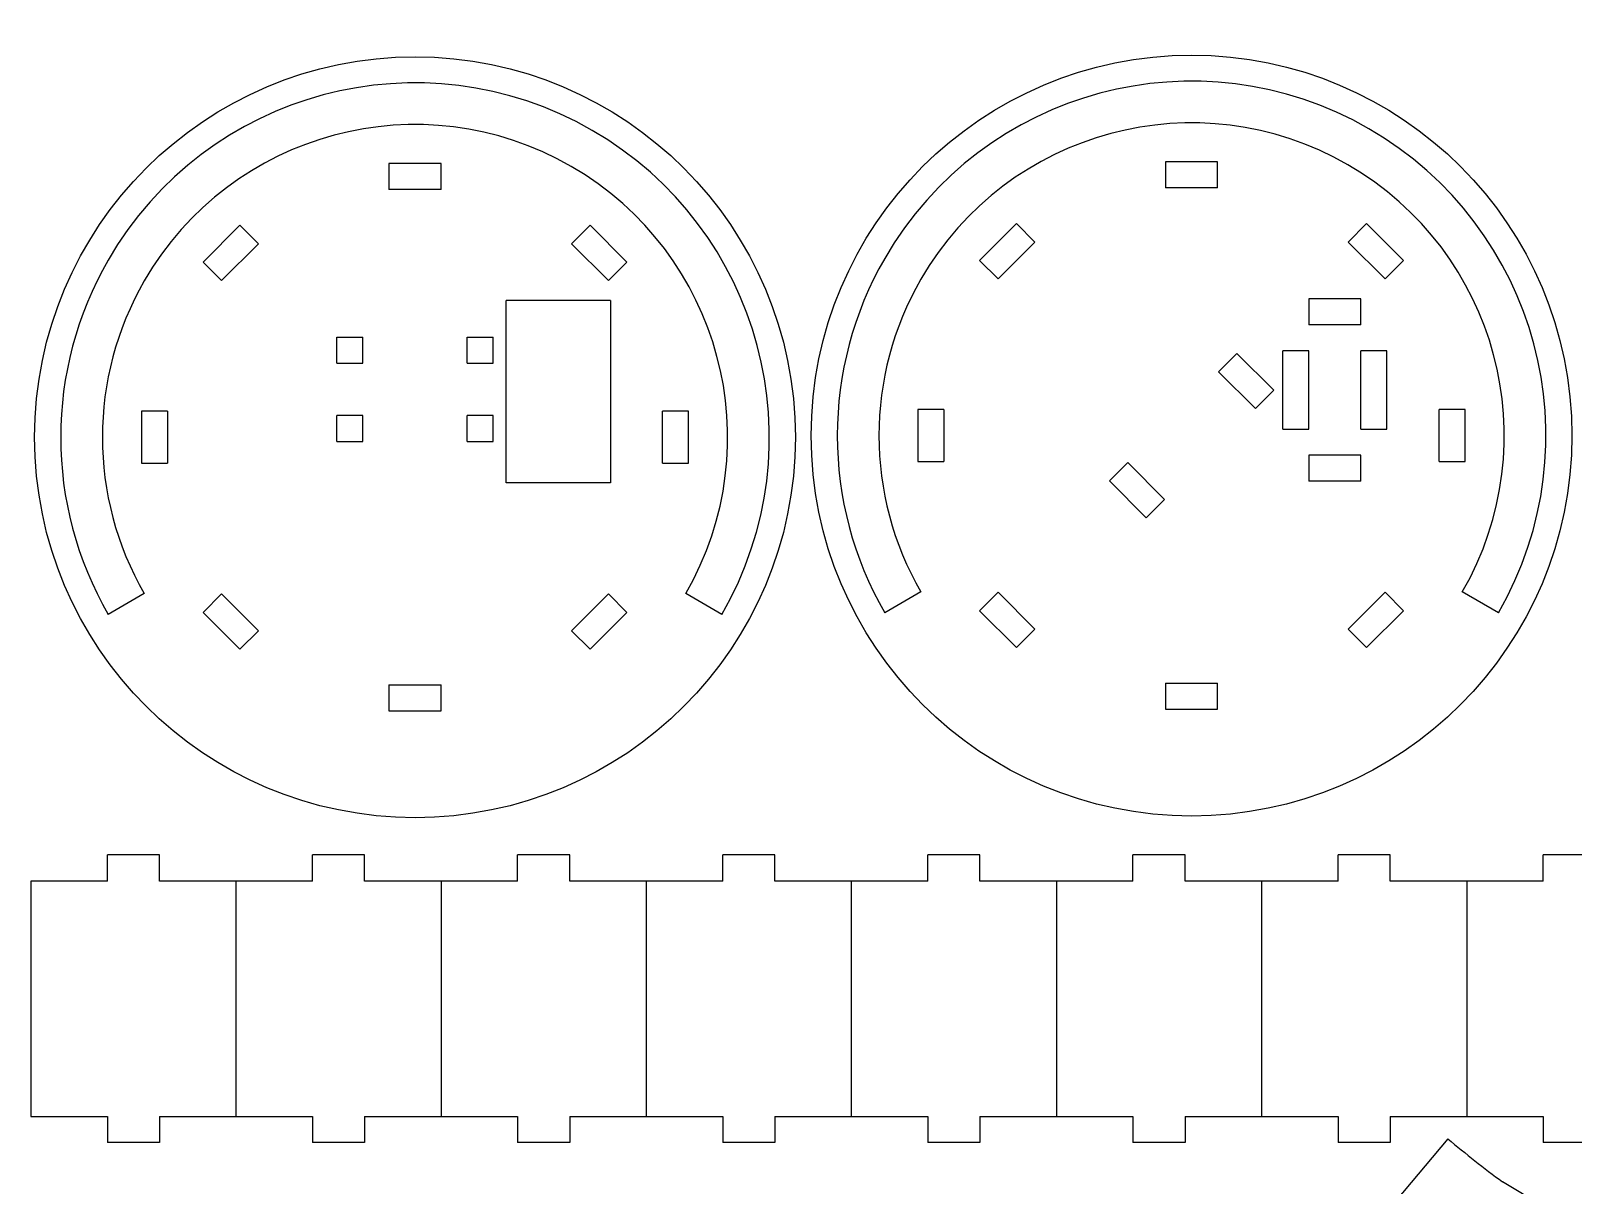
# Model space of a CAD drawing. Header units: inches. Extents: x -2.8 to 8.9, y -1.6 to 9.8.
# Drawn here: x -2.79 to 3.87, y 4.74 to 9.72 of the extents above; entities that cross this region are included whole.
import ezdxf

# ---------------------------------------------------------------- set-up
doc = ezdxf.new("R2010")
doc.units = ezdxf.units.IN
doc.header["$MEASUREMENT"] = 0
doc.layers.add('Capa 1', color=7, linetype='Continuous')

# ---------------------------------------------------------------- blocks, each defined once
blk = doc.blocks.new('block 4')
at = {"layer": 'Capa 1', "color": 7, "lineweight": 25, "true_color": 0xffffff}
blk.add_lwpolyline([(-279.46, 605.39), (-279.46, 503.69)], dxfattribs=at)
blk = doc.blocks.new('block 9')
at = {"layer": 'Capa 1', "color": 7, "lineweight": 25, "true_color": 0xffffff}
blk.add_lwpolyline([(-190.88, 605.39), (-190.88, 503.69)], dxfattribs=at)
blk = doc.blocks.new('block 15')
at = {"layer": 'Capa 1', "color": 7, "lineweight": 25, "true_color": 0xffffff}
blk.add_lwpolyline([(-102.31, 605.39), (-102.31, 503.69)], dxfattribs=at)
blk = doc.blocks.new('block 18')
at = {"layer": 'Capa 1', "color": 7, "lineweight": 25, "true_color": 0xffffff}
blk.add_lwpolyline([(-74.2, 777.28), (-74.2, 856.03)], dxfattribs=at)
blk = doc.blocks.new('block 21')
at = {"layer": 'Capa 1', "color": 7, "lineweight": 25, "true_color": 0xffffff}
blk.add_lwpolyline([(-29.2, 856.03), (-29.2, 777.28)], dxfattribs=at)
blk = doc.blocks.new('block 23')
at = {"layer": 'Capa 1', "color": 7, "lineweight": 25, "true_color": 0xffffff}
blk.add_lwpolyline([(-13.73, 605.39), (-13.73, 503.69)], dxfattribs=at)
blk = doc.blocks.new('block 25')
at = {"layer": 'Capa 1', "color": 7, "lineweight": 25, "true_color": 0xffffff}
blk.add_lwpolyline([(-230.49, 729.49), (-246.08, 720.49)], dxfattribs=at)
blk = doc.blocks.new('block 29')
at = {"layer": 'Capa 1', "color": 7, "lineweight": 25, "true_color": 0xffffff}
blk.add_lwpolyline([(74.84, 605.39), (74.84, 503.69)], dxfattribs=at)
blk = doc.blocks.new('block 35')
at = {"layer": 'Capa 1', "color": 7, "lineweight": 25, "true_color": 0xffffff}
blk.add_lwpolyline([(163.42, 605.39), (163.42, 503.69)], dxfattribs=at)
blk = doc.blocks.new('block 36')
at = {"layer": 'Capa 1', "color": 7, "lineweight": 25, "true_color": 0xffffff}
blk.add_lwpolyline([(104.86, 730.21), (89.28, 721.21)], dxfattribs=at)
blk = doc.blocks.new('block 43')
at = {"layer": 'Capa 1', "color": 7, "lineweight": 25, "true_color": 0xffffff}
blk.add_lwpolyline([(18.93, 720.49), (3.34, 729.49)], dxfattribs=at)
blk = doc.blocks.new('block 44')
at = {"layer": 'Capa 1', "color": 7, "lineweight": 25, "true_color": 0xffffff}
blk.add_lwpolyline([(251.99, 605.39), (251.99, 503.69)], dxfattribs=at)
blk = doc.blocks.new('block 51')
at = {"layer": 'Capa 1', "color": 7, "lineweight": 25, "true_color": 0xffffff}
blk.add_lwpolyline([(261.15, 800.5), (261.15, 834.25)], dxfattribs=at)
blk = doc.blocks.new('block 52')
at = {"layer": 'Capa 1', "color": 7, "lineweight": 25, "true_color": 0xffffff}
blk.add_lwpolyline([(272.4, 789.25), (272.4, 778)], dxfattribs=at)
blk = doc.blocks.new('block 53')
at = {"layer": 'Capa 1', "color": 7, "lineweight": 25, "true_color": 0xffffff}
blk.add_lwpolyline([(272.4, 800.5), (272.4, 834.25)], dxfattribs=at)
blk = doc.blocks.new('block 54')
at = {"layer": 'Capa 1', "color": 7, "lineweight": 25, "true_color": 0xffffff}
blk.add_lwpolyline([(294.9, 778), (294.9, 789.25)], dxfattribs=at)
blk = doc.blocks.new('block 55')
at = {"layer": 'Capa 1', "color": 7, "lineweight": 25, "true_color": 0xffffff}
blk.add_lwpolyline([(340.57, 605.39), (340.57, 503.69)], dxfattribs=at)
blk = doc.blocks.new('block 59')
at = {"layer": 'Capa 1', "color": 7, "lineweight": 25, "true_color": 0xffffff}
blk.add_lwpolyline([(354.28, 721.21), (338.69, 730.21)], dxfattribs=at)
blk = doc.blocks.new('block 66')
at = {"layer": 'Capa 1', "color": 7, "lineweight": 25, "true_color": 0xffffff}
blk.add_lwpolyline([(-29.2, 777.28), (-74.2, 777.28)], dxfattribs=at)
blk = doc.blocks.new('block 67')
at = {"layer": 'Capa 1', "color": 7, "lineweight": 25, "true_color": 0xffffff}
blk.add_lwpolyline([(294.9, 778), (272.4, 778)], dxfattribs=at)
blk = doc.blocks.new('block 68')
at = {"layer": 'Capa 1', "color": 7, "lineweight": 25, "true_color": 0xffffff}
blk.add_lwpolyline([(294.9, 789.25), (272.4, 789.25)], dxfattribs=at)
blk = doc.blocks.new('block 69')
at = {"layer": 'Capa 1', "color": 7, "lineweight": 25, "true_color": 0xffffff}
blk.add_lwpolyline([(261.15, 800.5), (272.4, 800.5)], dxfattribs=at)
blk = doc.blocks.new('block 83')
at = {"layer": 'Capa 1', "color": 7, "lineweight": 25, "true_color": 0xffffff}
blk.add_lwpolyline([(272.4, 834.25), (261.15, 834.25)], dxfattribs=at)
blk = doc.blocks.new('block 199')
at = {"layer": 'Capa 1', "color": 7, "lineweight": 25, "true_color": 0xffffff}
blk.add_lwpolyline([(332.47, 494.09), (309.9, 467.2)], dxfattribs=at)
blk = doc.blocks.new('block 502')
at = {"layer": 'Capa 1', "color": 7, "lineweight": 25, "true_color": 0xffffff}
blk.add_open_spline([(386.03, 797.71), (386.03, 888.42), (312.49, 961.96), (221.78, 961.96), (131.06, 961.96), (57.53, 888.42), (57.53, 797.71), (57.53, 707), (131.06, 633.46), (221.78, 633.46), (312.49, 633.46), (386.03, 707), (386.03, 797.71), (386.03, 797.71), (386.03, 797.71), (386.03, 797.71)], degree=3, knots=[0, 0, 0, 0, 1, 1, 1, 2, 2, 2, 3, 3, 3, 4, 4, 4, 5, 5, 5, 5], dxfattribs=at)
blk = doc.blocks.new('block 503')
at = {"layer": 'Capa 1', "color": 7, "lineweight": 25, "true_color": 0xffffff}
blk.add_open_spline([(50.68, 796.99), (50.68, 887.7), (-22.86, 961.24), (-113.57, 961.24), (-204.29, 961.24), (-277.82, 887.7), (-277.82, 796.99), (-277.82, 706.28), (-204.29, 632.74), (-113.57, 632.74), (-22.86, 632.74), (50.68, 706.28), (50.68, 796.99), (50.68, 796.99), (50.68, 796.99), (50.68, 796.99)], degree=3, knots=[0, 0, 0, 0, 1, 1, 1, 2, 2, 2, 3, 3, 3, 4, 4, 4, 5, 5, 5, 5], dxfattribs=at)
blk = doc.blocks.new('block 504')
at = {"layer": 'Capa 1', "color": 7, "lineweight": 25, "true_color": 0xffffff}
blk.add_open_spline([(354.28, 721.21), (396.53, 794.39), (371.46, 887.96), (298.28, 930.21), (225.1, 972.46), (131.52, 947.39), (89.27, 874.21), (61.94, 826.87), (61.94, 768.54), (89.28, 721.21)], degree=3, knots=[0, 0, 0, 0, 1, 1, 1, 2, 2, 2, 3, 3, 3, 3], dxfattribs=at)
blk = doc.blocks.new('block 505')
at = {"layer": 'Capa 1', "color": 7, "lineweight": 25, "true_color": 0xffffff}
blk.add_open_spline([(18.93, 720.49), (61.18, 793.67), (36.1, 887.24), (-37.07, 929.49), (-110.25, 971.74), (-203.83, 946.67), (-246.08, 873.49), (-273.41, 826.15), (-273.41, 767.83), (-246.08, 720.49)], degree=3, knots=[0, 0, 0, 0, 1, 1, 1, 2, 2, 2, 3, 3, 3, 3], dxfattribs=at)
blk = doc.blocks.new('block 506')
at = {"layer": 'Capa 1', "color": 7, "lineweight": 25, "true_color": 0xffffff}
blk.add_open_spline([(338.69, 730.21), (375.97, 794.78), (353.85, 877.34), (289.28, 914.62), (224.71, 951.9), (142.14, 929.78), (104.86, 865.21), (80.75, 823.44), (80.75, 771.98), (104.86, 730.21)], degree=3, knots=[0, 0, 0, 0, 1, 1, 1, 2, 2, 2, 3, 3, 3, 3], dxfattribs=at)
blk = doc.blocks.new('block 507')
at = {"layer": 'Capa 1', "color": 7, "lineweight": 25, "true_color": 0xffffff}
blk.add_open_spline([(3.34, 729.49), (40.62, 794.06), (18.5, 876.62), (-46.07, 913.9), (-110.64, 951.18), (-193.21, 929.06), (-230.49, 864.49), (-254.6, 822.72), (-254.6, 771.26), (-230.49, 729.49)], degree=3, knots=[0, 0, 0, 0, 1, 1, 1, 2, 2, 2, 3, 3, 3, 3], dxfattribs=at)
blk = doc.blocks.new('block 542')
at = {"layer": 'Capa 1', "color": 7, "lineweight": 25, "true_color": 0xffffff}
blk.add_open_spline([(332.47, 494.09), (340.14, 487.65), (348, 481.45), (356.04, 475.48)], degree=3, dxfattribs=at)
blk = doc.blocks.new('block 2')
at = {"layer": 'Capa 1'}
for name in ['block 504', 'block 505', 'block 503', 'block 502', 'block 507', 'block 506', 'block 18', 'block 21', 'block 51', 'block 83', 'block 53', 'block 69', 'block 52', 'block 68', 'block 54', 'block 66', 'block 67', 'block 25', 'block 43', 'block 36', 'block 59', 'block 4', 'block 9', 'block 15', 'block 23', 'block 29', 'block 35', 'block 44', 'block 55', 'block 199', 'block 542']:
    blk.add_blockref(name, (0, 0), dxfattribs=at)
blk = doc.blocks.new('block 580')
at = {"layer": 'Capa 1', "color": 7, "lineweight": 25, "true_color": 0xffffff}
blk.add_lwpolyline([(-246.42, 503.69), (-246.42, 492.44)], dxfattribs=at)
blk = doc.blocks.new('block 581')
at = {"layer": 'Capa 1', "color": 7, "lineweight": 25, "true_color": 0xffffff}
blk.add_lwpolyline([(-246.42, 605.39), (-246.42, 616.64)], dxfattribs=at)
blk = doc.blocks.new('block 584')
at = {"layer": 'Capa 1', "color": 7, "lineweight": 25, "true_color": 0xffffff}
blk.add_lwpolyline([(-231.74, 808.24), (-231.74, 785.74)], dxfattribs=at)
blk = doc.blocks.new('block 585')
at = {"layer": 'Capa 1', "color": 7, "lineweight": 25, "true_color": 0xffffff}
blk.add_lwpolyline([(-223.92, 503.69), (-223.92, 492.44)], dxfattribs=at)
blk = doc.blocks.new('block 586')
at = {"layer": 'Capa 1', "color": 7, "lineweight": 25, "true_color": 0xffffff}
blk.add_lwpolyline([(-223.92, 605.39), (-223.92, 616.64)], dxfattribs=at)
blk = doc.blocks.new('block 587')
at = {"layer": 'Capa 1', "color": 7, "lineweight": 25, "true_color": 0xffffff}
blk.add_lwpolyline([(-220.49, 808.24), (-220.49, 785.74)], dxfattribs=at)
blk = doc.blocks.new('block 592')
at = {"layer": 'Capa 1', "color": 7, "lineweight": 25, "true_color": 0xffffff}
blk.add_lwpolyline([(-189.18, 888.5), (-205.09, 872.59)], dxfattribs=at)
blk = doc.blocks.new('block 593')
at = {"layer": 'Capa 1', "color": 7, "lineweight": 25, "true_color": 0xffffff}
blk.add_lwpolyline([(-181.22, 880.55), (-197.13, 864.64)], dxfattribs=at)
blk = doc.blocks.new('block 594')
at = {"layer": 'Capa 1', "color": 7, "lineweight": 25, "true_color": 0xffffff}
blk.add_lwpolyline([(-157.85, 503.69), (-157.85, 492.44)], dxfattribs=at)
blk = doc.blocks.new('block 595')
at = {"layer": 'Capa 1', "color": 7, "lineweight": 25, "true_color": 0xffffff}
blk.add_lwpolyline([(-157.85, 605.39), (-157.85, 616.64)], dxfattribs=at)
blk = doc.blocks.new('block 598')
at = {"layer": 'Capa 1', "color": 7, "lineweight": 25, "true_color": 0xffffff}
blk.add_lwpolyline([(-147.32, 795.19), (-147.32, 806.44)], dxfattribs=at)
blk = doc.blocks.new('block 599')
at = {"layer": 'Capa 1', "color": 7, "lineweight": 25, "true_color": 0xffffff}
blk.add_lwpolyline([(-147.32, 828.94), (-147.32, 840.19)], dxfattribs=at)
blk = doc.blocks.new('block 600')
at = {"layer": 'Capa 1', "color": 7, "lineweight": 25, "true_color": 0xffffff}
blk.add_lwpolyline([(-136.07, 795.19), (-136.07, 806.44)], dxfattribs=at)
blk = doc.blocks.new('block 601')
at = {"layer": 'Capa 1', "color": 7, "lineweight": 25, "true_color": 0xffffff}
blk.add_lwpolyline([(-136.07, 828.94), (-136.07, 840.19)], dxfattribs=at)
blk = doc.blocks.new('block 602')
at = {"layer": 'Capa 1', "color": 7, "lineweight": 25, "true_color": 0xffffff}
blk.add_lwpolyline([(-135.35, 503.69), (-135.35, 492.44)], dxfattribs=at)
blk = doc.blocks.new('block 603')
at = {"layer": 'Capa 1', "color": 7, "lineweight": 25, "true_color": 0xffffff}
blk.add_lwpolyline([(-135.35, 605.39), (-135.35, 616.64)], dxfattribs=at)
blk = doc.blocks.new('block 606')
at = {"layer": 'Capa 1', "color": 7, "lineweight": 25, "true_color": 0xffffff}
blk.add_lwpolyline([(-124.82, 915.16), (-124.82, 903.91)], dxfattribs=at)
blk = doc.blocks.new('block 607')
at = {"layer": 'Capa 1', "color": 7, "lineweight": 25, "true_color": 0xffffff}
blk.add_lwpolyline([(-124.82, 690.07), (-124.82, 678.82)], dxfattribs=at)
blk = doc.blocks.new('block 608')
at = {"layer": 'Capa 1', "color": 7, "lineweight": 25, "true_color": 0xffffff}
blk.add_lwpolyline([(-102.32, 678.82), (-102.32, 690.07)], dxfattribs=at)
blk = doc.blocks.new('block 609')
at = {"layer": 'Capa 1', "color": 7, "lineweight": 25, "true_color": 0xffffff}
blk.add_lwpolyline([(-102.32, 903.91), (-102.32, 915.16)], dxfattribs=at)
blk = doc.blocks.new('block 612')
at = {"layer": 'Capa 1', "color": 7, "lineweight": 25, "true_color": 0xffffff}
blk.add_lwpolyline([(-91.07, 795.19), (-91.07, 806.44)], dxfattribs=at)
blk = doc.blocks.new('block 613')
at = {"layer": 'Capa 1', "color": 7, "lineweight": 25, "true_color": 0xffffff}
blk.add_lwpolyline([(-91.07, 828.94), (-91.07, 840.19)], dxfattribs=at)
blk = doc.blocks.new('block 614')
at = {"layer": 'Capa 1', "color": 7, "lineweight": 25, "true_color": 0xffffff}
blk.add_lwpolyline([(-37.97, 888.5), (-45.93, 880.55)], dxfattribs=at)
blk = doc.blocks.new('block 615')
at = {"layer": 'Capa 1', "color": 7, "lineweight": 25, "true_color": 0xffffff}
blk.add_lwpolyline([(-197.13, 729.34), (-205.09, 721.39)], dxfattribs=at)
blk = doc.blocks.new('block 616')
at = {"layer": 'Capa 1', "color": 7, "lineweight": 25, "true_color": 0xffffff}
blk.add_lwpolyline([(-79.82, 795.19), (-79.82, 806.44)], dxfattribs=at)
blk = doc.blocks.new('block 617')
at = {"layer": 'Capa 1', "color": 7, "lineweight": 25, "true_color": 0xffffff}
blk.add_lwpolyline([(-79.82, 828.94), (-79.82, 840.19)], dxfattribs=at)
blk = doc.blocks.new('block 620')
at = {"layer": 'Capa 1', "color": 7, "lineweight": 25, "true_color": 0xffffff}
blk.add_lwpolyline([(-69.27, 503.69), (-69.27, 492.44)], dxfattribs=at)
blk = doc.blocks.new('block 621')
at = {"layer": 'Capa 1', "color": 7, "lineweight": 25, "true_color": 0xffffff}
blk.add_lwpolyline([(-69.27, 605.39), (-69.27, 616.64)], dxfattribs=at)
blk = doc.blocks.new('block 622')
at = {"layer": 'Capa 1', "color": 7, "lineweight": 25, "true_color": 0xffffff}
blk.add_lwpolyline([(-46.77, 503.69), (-46.77, 492.44)], dxfattribs=at)
blk = doc.blocks.new('block 623')
at = {"layer": 'Capa 1', "color": 7, "lineweight": 25, "true_color": 0xffffff}
blk.add_lwpolyline([(-46.77, 605.39), (-46.77, 616.64)], dxfattribs=at)
blk = doc.blocks.new('block 624')
at = {"layer": 'Capa 1', "color": 7, "lineweight": 25, "true_color": 0xffffff}
blk.add_lwpolyline([(-189.18, 705.48), (-181.22, 713.43)], dxfattribs=at)
blk = doc.blocks.new('block 625')
at = {"layer": 'Capa 1', "color": 7, "lineweight": 25, "true_color": 0xffffff}
blk.add_lwpolyline([(-30.02, 864.64), (-22.06, 872.59)], dxfattribs=at)
blk = doc.blocks.new('block 630')
at = {"layer": 'Capa 1', "color": 7, "lineweight": 25, "true_color": 0xffffff}
blk.add_lwpolyline([(-6.65, 785.74), (-6.65, 808.24)], dxfattribs=at)
blk = doc.blocks.new('block 631')
at = {"layer": 'Capa 1', "color": 7, "lineweight": 25, "true_color": 0xffffff}
blk.add_lwpolyline([(-205.09, 721.39), (-189.18, 705.48)], dxfattribs=at)
blk = doc.blocks.new('block 632')
at = {"layer": 'Capa 1', "color": 7, "lineweight": 25, "true_color": 0xffffff}
blk.add_lwpolyline([(-197.13, 729.34), (-181.22, 713.43)], dxfattribs=at)
blk = doc.blocks.new('block 633')
at = {"layer": 'Capa 1', "color": 7, "lineweight": 25, "true_color": 0xffffff}
blk.add_lwpolyline([(4.6, 785.74), (4.6, 808.24)], dxfattribs=at)
blk = doc.blocks.new('block 636')
at = {"layer": 'Capa 1', "color": 7, "lineweight": 25, "true_color": 0xffffff}
blk.add_lwpolyline([(19.3, 503.69), (19.3, 492.44)], dxfattribs=at)
blk = doc.blocks.new('block 637')
at = {"layer": 'Capa 1', "color": 7, "lineweight": 25, "true_color": 0xffffff}
blk.add_lwpolyline([(19.3, 605.39), (19.3, 616.64)], dxfattribs=at)
blk = doc.blocks.new('block 640')
at = {"layer": 'Capa 1', "color": 7, "lineweight": 25, "true_color": 0xffffff}
blk.add_lwpolyline([(41.8, 503.69), (41.8, 492.44)], dxfattribs=at)
blk = doc.blocks.new('block 641')
at = {"layer": 'Capa 1', "color": 7, "lineweight": 25, "true_color": 0xffffff}
blk.add_lwpolyline([(41.8, 605.39), (41.8, 616.64)], dxfattribs=at)
blk = doc.blocks.new('block 642')
at = {"layer": 'Capa 1', "color": 7, "lineweight": 25, "true_color": 0xffffff}
blk.add_lwpolyline([(-45.93, 713.43), (-30.02, 729.34)], dxfattribs=at)
blk = doc.blocks.new('block 643')
at = {"layer": 'Capa 1', "color": 7, "lineweight": 25, "true_color": 0xffffff}
blk.add_lwpolyline([(-37.97, 705.48), (-22.06, 721.39)], dxfattribs=at)
blk = doc.blocks.new('block 644')
at = {"layer": 'Capa 1', "color": 7, "lineweight": 25, "true_color": 0xffffff}
blk.add_lwpolyline([(146.17, 889.22), (130.26, 873.31)], dxfattribs=at)
blk = doc.blocks.new('block 662')
at = {"layer": 'Capa 1', "color": 7, "lineweight": 25, "true_color": 0xffffff}
blk.add_lwpolyline([(154.13, 881.27), (138.22, 865.36)], dxfattribs=at)
blk = doc.blocks.new('block 663')
at = {"layer": 'Capa 1', "color": 7, "lineweight": 25, "true_color": 0xffffff}
blk.add_lwpolyline([(-205.09, 872.59), (-197.13, 864.64)], dxfattribs=at)
blk = doc.blocks.new('block 664')
at = {"layer": 'Capa 1', "color": 7, "lineweight": 25, "true_color": 0xffffff}
blk.add_lwpolyline([(-45.93, 713.43), (-37.97, 705.48)], dxfattribs=at)
blk = doc.blocks.new('block 667')
at = {"layer": 'Capa 1', "color": 7, "lineweight": 25, "true_color": 0xffffff}
blk.add_lwpolyline([(103.61, 808.96), (103.61, 786.46)], dxfattribs=at)
blk = doc.blocks.new('block 668')
at = {"layer": 'Capa 1', "color": 7, "lineweight": 25, "true_color": 0xffffff}
blk.add_lwpolyline([(107.88, 503.69), (107.88, 492.44)], dxfattribs=at)
blk = doc.blocks.new('block 669')
at = {"layer": 'Capa 1', "color": 7, "lineweight": 25, "true_color": 0xffffff}
blk.add_lwpolyline([(107.88, 605.39), (107.88, 616.64)], dxfattribs=at)
blk = doc.blocks.new('block 670')
at = {"layer": 'Capa 1', "color": 7, "lineweight": 25, "true_color": 0xffffff}
blk.add_lwpolyline([(114.86, 808.96), (114.86, 786.46)], dxfattribs=at)
blk = doc.blocks.new('block 671')
at = {"layer": 'Capa 1', "color": 7, "lineweight": 25, "true_color": 0xffffff}
blk.add_lwpolyline([(130.38, 503.69), (130.38, 492.44)], dxfattribs=at)
blk = doc.blocks.new('block 672')
at = {"layer": 'Capa 1', "color": 7, "lineweight": 25, "true_color": 0xffffff}
blk.add_lwpolyline([(130.38, 605.39), (130.38, 616.64)], dxfattribs=at)
blk = doc.blocks.new('block 688')
at = {"layer": 'Capa 1', "color": 7, "lineweight": 25, "true_color": 0xffffff}
blk.add_lwpolyline([(396.11, 492.44), (373.61, 492.44)], dxfattribs=at)
blk = doc.blocks.new('block 689')
at = {"layer": 'Capa 1', "color": 7, "lineweight": 25, "true_color": 0xffffff}
blk.add_lwpolyline([(307.53, 492.44), (285.03, 492.44)], dxfattribs=at)
blk = doc.blocks.new('block 690')
at = {"layer": 'Capa 1', "color": 7, "lineweight": 25, "true_color": 0xffffff}
blk.add_lwpolyline([(218.96, 492.44), (196.46, 492.44)], dxfattribs=at)
blk = doc.blocks.new('block 691')
at = {"layer": 'Capa 1', "color": 7, "lineweight": 25, "true_color": 0xffffff}
blk.add_lwpolyline([(130.38, 492.44), (107.88, 492.44)], dxfattribs=at)
blk = doc.blocks.new('block 692')
at = {"layer": 'Capa 1', "color": 7, "lineweight": 25, "true_color": 0xffffff}
blk.add_lwpolyline([(41.8, 492.44), (19.3, 492.44)], dxfattribs=at)
blk = doc.blocks.new('block 693')
at = {"layer": 'Capa 1', "color": 7, "lineweight": 25, "true_color": 0xffffff}
blk.add_lwpolyline([(-46.77, 492.44), (-69.27, 492.44)], dxfattribs=at)
blk = doc.blocks.new('block 694')
at = {"layer": 'Capa 1', "color": 7, "lineweight": 25, "true_color": 0xffffff}
blk.add_lwpolyline([(-135.35, 492.44), (-157.85, 492.44)], dxfattribs=at)
blk = doc.blocks.new('block 695')
at = {"layer": 'Capa 1', "color": 7, "lineweight": 25, "true_color": 0xffffff}
blk.add_lwpolyline([(-223.92, 492.44), (-246.42, 492.44)], dxfattribs=at)
blk = doc.blocks.new('block 696')
at = {"layer": 'Capa 1', "color": 7, "lineweight": 25, "true_color": 0xffffff}
blk.add_lwpolyline([(-22.06, 721.39), (-30.02, 729.34)], dxfattribs=at)
blk = doc.blocks.new('block 697')
at = {"layer": 'Capa 1', "color": 7, "lineweight": 25, "true_color": 0xffffff}
blk.add_lwpolyline([(-181.22, 880.55), (-189.18, 888.5)], dxfattribs=at)
blk = doc.blocks.new('block 698')
at = {"layer": 'Capa 1', "color": 7, "lineweight": 25, "true_color": 0xffffff}
blk.add_lwpolyline([(297.38, 889.22), (289.43, 881.27)], dxfattribs=at)
blk = doc.blocks.new('block 699')
at = {"layer": 'Capa 1', "color": 7, "lineweight": 25, "true_color": 0xffffff}
blk.add_lwpolyline([(138.22, 730.06), (130.26, 722.1)], dxfattribs=at)
blk = doc.blocks.new('block 700')
at = {"layer": 'Capa 1', "color": 7, "lineweight": 25, "true_color": 0xffffff}
blk.add_lwpolyline([(186.27, 778.11), (194.22, 786.06)], dxfattribs=at)
blk = doc.blocks.new('block 701')
at = {"layer": 'Capa 1', "color": 7, "lineweight": 25, "true_color": 0xffffff}
blk.add_lwpolyline([(233.42, 825.27), (241.38, 833.22)], dxfattribs=at)
blk = doc.blocks.new('block 702')
at = {"layer": 'Capa 1', "color": 7, "lineweight": 25, "true_color": 0xffffff}
blk.add_lwpolyline([(257.29, 817.31), (249.33, 809.35)], dxfattribs=at)
blk = doc.blocks.new('block 703')
at = {"layer": 'Capa 1', "color": 7, "lineweight": 25, "true_color": 0xffffff}
blk.add_lwpolyline([(210.13, 770.15), (202.18, 762.2)], dxfattribs=at)
blk = doc.blocks.new('block 704')
at = {"layer": 'Capa 1', "color": 7, "lineweight": 25, "true_color": 0xffffff}
blk.add_lwpolyline([(146.17, 706.19), (154.13, 714.15)], dxfattribs=at)
blk = doc.blocks.new('block 705')
at = {"layer": 'Capa 1', "color": 7, "lineweight": 25, "true_color": 0xffffff}
blk.add_lwpolyline([(305.34, 865.36), (313.29, 873.31)], dxfattribs=at)
blk = doc.blocks.new('block 707')
at = {"layer": 'Capa 1', "color": 7, "lineweight": 25, "true_color": 0xffffff}
blk.add_lwpolyline([(-279.46, 503.69), (-246.42, 503.69)], dxfattribs=at)
blk = doc.blocks.new('block 708')
at = {"layer": 'Capa 1', "color": 7, "lineweight": 25, "true_color": 0xffffff}
blk.add_lwpolyline([(-223.92, 503.69), (-157.85, 503.69)], dxfattribs=at)
blk = doc.blocks.new('block 709')
at = {"layer": 'Capa 1', "color": 7, "lineweight": 25, "true_color": 0xffffff}
blk.add_lwpolyline([(-135.35, 503.69), (-69.27, 503.69)], dxfattribs=at)
blk = doc.blocks.new('block 710')
at = {"layer": 'Capa 1', "color": 7, "lineweight": 25, "true_color": 0xffffff}
blk.add_lwpolyline([(-46.77, 503.69), (19.3, 503.69)], dxfattribs=at)
blk = doc.blocks.new('block 711')
at = {"layer": 'Capa 1', "color": 7, "lineweight": 25, "true_color": 0xffffff}
blk.add_lwpolyline([(41.8, 503.69), (107.88, 503.69)], dxfattribs=at)
blk = doc.blocks.new('block 712')
at = {"layer": 'Capa 1', "color": 7, "lineweight": 25, "true_color": 0xffffff}
blk.add_lwpolyline([(130.38, 503.69), (196.46, 503.69)], dxfattribs=at)
blk = doc.blocks.new('block 713')
at = {"layer": 'Capa 1', "color": 7, "lineweight": 25, "true_color": 0xffffff}
blk.add_lwpolyline([(218.96, 503.69), (285.03, 503.69)], dxfattribs=at)
blk = doc.blocks.new('block 714')
at = {"layer": 'Capa 1', "color": 7, "lineweight": 25, "true_color": 0xffffff}
blk.add_lwpolyline([(307.53, 503.69), (373.61, 503.69)], dxfattribs=at)
blk = doc.blocks.new('block 716')
at = {"layer": 'Capa 1', "color": 7, "lineweight": 25, "true_color": 0xffffff}
blk.add_lwpolyline([(196.46, 503.69), (196.46, 492.44)], dxfattribs=at)
blk = doc.blocks.new('block 717')
at = {"layer": 'Capa 1', "color": 7, "lineweight": 25, "true_color": 0xffffff}
blk.add_lwpolyline([(196.46, 605.39), (196.46, 616.64)], dxfattribs=at)
blk = doc.blocks.new('block 718')
at = {"layer": 'Capa 1', "color": 7, "lineweight": 25, "true_color": 0xffffff}
blk.add_lwpolyline([(210.53, 915.88), (210.53, 904.63)], dxfattribs=at)
blk = doc.blocks.new('block 719')
at = {"layer": 'Capa 1', "color": 7, "lineweight": 25, "true_color": 0xffffff}
blk.add_lwpolyline([(210.53, 690.79), (210.53, 679.54)], dxfattribs=at)
blk = doc.blocks.new('block 721')
at = {"layer": 'Capa 1', "color": 7, "lineweight": 25, "true_color": 0xffffff}
blk.add_lwpolyline([(-30.02, 864.64), (-45.93, 880.55)], dxfattribs=at)
blk = doc.blocks.new('block 722')
at = {"layer": 'Capa 1', "color": 7, "lineweight": 25, "true_color": 0xffffff}
blk.add_lwpolyline([(-22.06, 872.59), (-37.97, 888.5)], dxfattribs=at)
blk = doc.blocks.new('block 723')
at = {"layer": 'Capa 1', "color": 7, "lineweight": 25, "true_color": 0xffffff}
blk.add_lwpolyline([(130.26, 722.1), (146.17, 706.19)], dxfattribs=at)
blk = doc.blocks.new('block 724')
at = {"layer": 'Capa 1', "color": 7, "lineweight": 25, "true_color": 0xffffff}
blk.add_lwpolyline([(218.96, 503.69), (218.96, 492.44)], dxfattribs=at)
blk = doc.blocks.new('block 725')
at = {"layer": 'Capa 1', "color": 7, "lineweight": 25, "true_color": 0xffffff}
blk.add_lwpolyline([(218.96, 605.39), (218.96, 616.64)], dxfattribs=at)
blk = doc.blocks.new('block 726')
at = {"layer": 'Capa 1', "color": 7, "lineweight": 25, "true_color": 0xffffff}
blk.add_lwpolyline([(233.03, 679.54), (233.03, 690.79)], dxfattribs=at)
blk = doc.blocks.new('block 727')
at = {"layer": 'Capa 1', "color": 7, "lineweight": 25, "true_color": 0xffffff}
blk.add_lwpolyline([(233.03, 904.63), (233.03, 915.88)], dxfattribs=at)
blk = doc.blocks.new('block 728')
at = {"layer": 'Capa 1', "color": 7, "lineweight": 25, "true_color": 0xffffff}
blk.add_lwpolyline([(289.43, 714.15), (305.34, 730.06)], dxfattribs=at)
blk = doc.blocks.new('block 734')
at = {"layer": 'Capa 1', "color": 7, "lineweight": 25, "true_color": 0xffffff}
blk.add_lwpolyline([(373.61, 605.39), (307.53, 605.39)], dxfattribs=at)
blk = doc.blocks.new('block 735')
at = {"layer": 'Capa 1', "color": 7, "lineweight": 25, "true_color": 0xffffff}
blk.add_lwpolyline([(285.03, 605.39), (218.96, 605.39)], dxfattribs=at)
blk = doc.blocks.new('block 736')
at = {"layer": 'Capa 1', "color": 7, "lineweight": 25, "true_color": 0xffffff}
blk.add_lwpolyline([(196.46, 605.39), (130.38, 605.39)], dxfattribs=at)
blk = doc.blocks.new('block 737')
at = {"layer": 'Capa 1', "color": 7, "lineweight": 25, "true_color": 0xffffff}
blk.add_lwpolyline([(107.88, 605.39), (41.8, 605.39)], dxfattribs=at)
blk = doc.blocks.new('block 738')
at = {"layer": 'Capa 1', "color": 7, "lineweight": 25, "true_color": 0xffffff}
blk.add_lwpolyline([(19.3, 605.39), (-46.77, 605.39)], dxfattribs=at)
blk = doc.blocks.new('block 739')
at = {"layer": 'Capa 1', "color": 7, "lineweight": 25, "true_color": 0xffffff}
blk.add_lwpolyline([(-69.27, 605.39), (-135.35, 605.39)], dxfattribs=at)
blk = doc.blocks.new('block 740')
at = {"layer": 'Capa 1', "color": 7, "lineweight": 25, "true_color": 0xffffff}
blk.add_lwpolyline([(-157.85, 605.39), (-223.92, 605.39)], dxfattribs=at)
blk = doc.blocks.new('block 741')
at = {"layer": 'Capa 1', "color": 7, "lineweight": 25, "true_color": 0xffffff}
blk.add_lwpolyline([(-246.42, 605.39), (-279.46, 605.39)], dxfattribs=at)
blk = doc.blocks.new('block 742')
at = {"layer": 'Capa 1', "color": 7, "lineweight": 25, "true_color": 0xffffff}
blk.add_lwpolyline([(396.11, 616.64), (373.61, 616.64)], dxfattribs=at)
blk = doc.blocks.new('block 743')
at = {"layer": 'Capa 1', "color": 7, "lineweight": 25, "true_color": 0xffffff}
blk.add_lwpolyline([(307.53, 616.64), (285.03, 616.64)], dxfattribs=at)
blk = doc.blocks.new('block 744')
at = {"layer": 'Capa 1', "color": 7, "lineweight": 25, "true_color": 0xffffff}
blk.add_lwpolyline([(218.96, 616.64), (196.46, 616.64)], dxfattribs=at)
blk = doc.blocks.new('block 745')
at = {"layer": 'Capa 1', "color": 7, "lineweight": 25, "true_color": 0xffffff}
blk.add_lwpolyline([(130.38, 616.64), (107.88, 616.64)], dxfattribs=at)
blk = doc.blocks.new('block 746')
at = {"layer": 'Capa 1', "color": 7, "lineweight": 25, "true_color": 0xffffff}
blk.add_lwpolyline([(41.8, 616.64), (19.3, 616.64)], dxfattribs=at)
blk = doc.blocks.new('block 747')
at = {"layer": 'Capa 1', "color": 7, "lineweight": 25, "true_color": 0xffffff}
blk.add_lwpolyline([(-46.77, 616.64), (-69.27, 616.64)], dxfattribs=at)
blk = doc.blocks.new('block 748')
at = {"layer": 'Capa 1', "color": 7, "lineweight": 25, "true_color": 0xffffff}
blk.add_lwpolyline([(-135.35, 616.64), (-157.85, 616.64)], dxfattribs=at)
blk = doc.blocks.new('block 749')
at = {"layer": 'Capa 1', "color": 7, "lineweight": 25, "true_color": 0xffffff}
blk.add_lwpolyline([(-223.92, 616.64), (-246.42, 616.64)], dxfattribs=at)
blk = doc.blocks.new('block 750')
at = {"layer": 'Capa 1', "color": 7, "lineweight": 25, "true_color": 0xffffff}
blk.add_lwpolyline([(138.22, 730.06), (154.13, 714.15)], dxfattribs=at)
blk = doc.blocks.new('block 751')
at = {"layer": 'Capa 1', "color": 7, "lineweight": 25, "true_color": 0xffffff}
blk.add_lwpolyline([(272.4, 856.75), (272.4, 845.5)], dxfattribs=at)
blk = doc.blocks.new('block 752')
at = {"layer": 'Capa 1', "color": 7, "lineweight": 25, "true_color": 0xffffff}
blk.add_lwpolyline([(285.03, 503.69), (285.03, 492.44)], dxfattribs=at)
blk = doc.blocks.new('block 753')
at = {"layer": 'Capa 1', "color": 7, "lineweight": 25, "true_color": 0xffffff}
blk.add_lwpolyline([(285.03, 605.39), (285.03, 616.64)], dxfattribs=at)
blk = doc.blocks.new('block 754')
at = {"layer": 'Capa 1', "color": 7, "lineweight": 25, "true_color": 0xffffff}
blk.add_lwpolyline([(294.9, 800.5), (294.9, 834.25)], dxfattribs=at)
blk = doc.blocks.new('block 755')
at = {"layer": 'Capa 1', "color": 7, "lineweight": 25, "true_color": 0xffffff}
blk.add_lwpolyline([(294.9, 845.5), (294.9, 856.75)], dxfattribs=at)
blk = doc.blocks.new('block 756')
at = {"layer": 'Capa 1', "color": 7, "lineweight": 25, "true_color": 0xffffff}
blk.add_lwpolyline([(297.38, 706.19), (313.29, 722.1)], dxfattribs=at)
blk = doc.blocks.new('block 759')
at = {"layer": 'Capa 1', "color": 7, "lineweight": 25, "true_color": 0xffffff}
blk.add_lwpolyline([(202.18, 762.2), (186.27, 778.11)], dxfattribs=at)
blk = doc.blocks.new('block 760')
at = {"layer": 'Capa 1', "color": 7, "lineweight": 25, "true_color": 0xffffff}
blk.add_lwpolyline([(306.15, 800.5), (306.15, 834.25)], dxfattribs=at)
blk = doc.blocks.new('block 761')
at = {"layer": 'Capa 1', "color": 7, "lineweight": 25, "true_color": 0xffffff}
blk.add_lwpolyline([(307.53, 503.69), (307.53, 492.44)], dxfattribs=at)
blk = doc.blocks.new('block 762')
at = {"layer": 'Capa 1', "color": 7, "lineweight": 25, "true_color": 0xffffff}
blk.add_lwpolyline([(307.53, 605.39), (307.53, 616.64)], dxfattribs=at)
blk = doc.blocks.new('block 763')
at = {"layer": 'Capa 1', "color": 7, "lineweight": 25, "true_color": 0xffffff}
blk.add_lwpolyline([(328.7, 786.46), (328.7, 808.96)], dxfattribs=at)
blk = doc.blocks.new('block 764')
at = {"layer": 'Capa 1', "color": 7, "lineweight": 25, "true_color": 0xffffff}
blk.add_lwpolyline([(339.95, 786.46), (339.95, 808.96)], dxfattribs=at)
blk = doc.blocks.new('block 767')
at = {"layer": 'Capa 1', "color": 7, "lineweight": 25, "true_color": 0xffffff}
blk.add_lwpolyline([(-124.82, 678.82), (-102.32, 678.82)], dxfattribs=at)
blk = doc.blocks.new('block 768')
at = {"layer": 'Capa 1', "color": 7, "lineweight": 25, "true_color": 0xffffff}
blk.add_lwpolyline([(210.53, 679.54), (233.03, 679.54)], dxfattribs=at)
blk = doc.blocks.new('block 769')
at = {"layer": 'Capa 1', "color": 7, "lineweight": 25, "true_color": 0xffffff}
blk.add_lwpolyline([(-124.82, 690.07), (-102.32, 690.07)], dxfattribs=at)
blk = doc.blocks.new('block 770')
at = {"layer": 'Capa 1', "color": 7, "lineweight": 25, "true_color": 0xffffff}
blk.add_lwpolyline([(210.53, 690.79), (233.03, 690.79)], dxfattribs=at)
blk = doc.blocks.new('block 771')
at = {"layer": 'Capa 1', "color": 7, "lineweight": 25, "true_color": 0xffffff}
blk.add_lwpolyline([(210.13, 770.15), (194.22, 786.06)], dxfattribs=at)
blk = doc.blocks.new('block 772')
at = {"layer": 'Capa 1', "color": 7, "lineweight": 25, "true_color": 0xffffff}
blk.add_lwpolyline([(130.26, 873.31), (138.22, 865.36)], dxfattribs=at)
blk = doc.blocks.new('block 773')
at = {"layer": 'Capa 1', "color": 7, "lineweight": 25, "true_color": 0xffffff}
blk.add_lwpolyline([(289.43, 714.15), (297.38, 706.19)], dxfattribs=at)
blk = doc.blocks.new('block 774')
at = {"layer": 'Capa 1', "color": 7, "lineweight": 25, "true_color": 0xffffff}
blk.add_lwpolyline([(313.29, 722.1), (305.34, 730.06)], dxfattribs=at)
blk = doc.blocks.new('block 775')
at = {"layer": 'Capa 1', "color": 7, "lineweight": 25, "true_color": 0xffffff}
blk.add_lwpolyline([(154.13, 881.27), (146.17, 889.22)], dxfattribs=at)
blk = doc.blocks.new('block 776')
at = {"layer": 'Capa 1', "color": 7, "lineweight": 25, "true_color": 0xffffff}
blk.add_lwpolyline([(373.61, 503.69), (373.61, 492.44)], dxfattribs=at)
blk = doc.blocks.new('block 777')
at = {"layer": 'Capa 1', "color": 7, "lineweight": 25, "true_color": 0xffffff}
blk.add_lwpolyline([(373.61, 605.39), (373.61, 616.64)], dxfattribs=at)
blk = doc.blocks.new('block 780')
at = {"layer": 'Capa 1', "color": 7, "lineweight": 25, "true_color": 0xffffff}
blk.add_lwpolyline([(249.33, 809.35), (233.42, 825.27)], dxfattribs=at)
blk = doc.blocks.new('block 781')
at = {"layer": 'Capa 1', "color": 7, "lineweight": 25, "true_color": 0xffffff}
blk.add_lwpolyline([(257.29, 817.31), (241.38, 833.22)], dxfattribs=at)
blk = doc.blocks.new('block 788')
at = {"layer": 'Capa 1', "color": 7, "lineweight": 25, "true_color": 0xffffff}
blk.add_lwpolyline([(-231.74, 785.74), (-220.49, 785.74)], dxfattribs=at)
blk = doc.blocks.new('block 789')
at = {"layer": 'Capa 1', "color": 7, "lineweight": 25, "true_color": 0xffffff}
blk.add_lwpolyline([(-6.65, 785.74), (4.6, 785.74)], dxfattribs=at)
blk = doc.blocks.new('block 790')
at = {"layer": 'Capa 1', "color": 7, "lineweight": 25, "true_color": 0xffffff}
blk.add_lwpolyline([(103.61, 786.46), (114.86, 786.46)], dxfattribs=at)
blk = doc.blocks.new('block 791')
at = {"layer": 'Capa 1', "color": 7, "lineweight": 25, "true_color": 0xffffff}
blk.add_lwpolyline([(328.7, 786.46), (339.95, 786.46)], dxfattribs=at)
blk = doc.blocks.new('block 792')
at = {"layer": 'Capa 1', "color": 7, "lineweight": 25, "true_color": 0xffffff}
blk.add_lwpolyline([(-147.32, 795.19), (-136.07, 795.19)], dxfattribs=at)
blk = doc.blocks.new('block 793')
at = {"layer": 'Capa 1', "color": 7, "lineweight": 25, "true_color": 0xffffff}
blk.add_lwpolyline([(-91.07, 795.19), (-79.82, 795.19)], dxfattribs=at)
blk = doc.blocks.new('block 794')
at = {"layer": 'Capa 1', "color": 7, "lineweight": 25, "true_color": 0xffffff}
blk.add_lwpolyline([(294.9, 800.5), (306.15, 800.5)], dxfattribs=at)
blk = doc.blocks.new('block 798')
at = {"layer": 'Capa 1', "color": 7, "lineweight": 25, "true_color": 0xffffff}
blk.add_lwpolyline([(-79.82, 806.44), (-91.07, 806.44)], dxfattribs=at)
blk = doc.blocks.new('block 799')
at = {"layer": 'Capa 1', "color": 7, "lineweight": 25, "true_color": 0xffffff}
blk.add_lwpolyline([(-136.07, 806.44), (-147.32, 806.44)], dxfattribs=at)
blk = doc.blocks.new('block 800')
at = {"layer": 'Capa 1', "color": 7, "lineweight": 25, "true_color": 0xffffff}
blk.add_lwpolyline([(4.6, 808.24), (-6.65, 808.24)], dxfattribs=at)
blk = doc.blocks.new('block 801')
at = {"layer": 'Capa 1', "color": 7, "lineweight": 25, "true_color": 0xffffff}
blk.add_lwpolyline([(-220.49, 808.24), (-231.74, 808.24)], dxfattribs=at)
blk = doc.blocks.new('block 802')
at = {"layer": 'Capa 1', "color": 7, "lineweight": 25, "true_color": 0xffffff}
blk.add_lwpolyline([(339.95, 808.96), (328.7, 808.96)], dxfattribs=at)
blk = doc.blocks.new('block 803')
at = {"layer": 'Capa 1', "color": 7, "lineweight": 25, "true_color": 0xffffff}
blk.add_lwpolyline([(114.86, 808.96), (103.61, 808.96)], dxfattribs=at)
blk = doc.blocks.new('block 804')
at = {"layer": 'Capa 1', "color": 7, "lineweight": 25, "true_color": 0xffffff}
blk.add_lwpolyline([(-147.32, 828.94), (-136.07, 828.94)], dxfattribs=at)
blk = doc.blocks.new('block 805')
at = {"layer": 'Capa 1', "color": 7, "lineweight": 25, "true_color": 0xffffff}
blk.add_lwpolyline([(-91.07, 828.94), (-79.82, 828.94)], dxfattribs=at)
blk = doc.blocks.new('block 806')
at = {"layer": 'Capa 1', "color": 7, "lineweight": 25, "true_color": 0xffffff}
blk.add_lwpolyline([(306.15, 834.25), (294.9, 834.25)], dxfattribs=at)
blk = doc.blocks.new('block 807')
at = {"layer": 'Capa 1', "color": 7, "lineweight": 25, "true_color": 0xffffff}
blk.add_lwpolyline([(-147.32, 840.19), (-136.07, 840.19)], dxfattribs=at)
blk = doc.blocks.new('block 808')
at = {"layer": 'Capa 1', "color": 7, "lineweight": 25, "true_color": 0xffffff}
blk.add_lwpolyline([(-91.07, 840.19), (-79.82, 840.19)], dxfattribs=at)
blk = doc.blocks.new('block 809')
at = {"layer": 'Capa 1', "color": 7, "lineweight": 25, "true_color": 0xffffff}
blk.add_lwpolyline([(294.9, 845.5), (272.4, 845.5)], dxfattribs=at)
blk = doc.blocks.new('block 811')
at = {"layer": 'Capa 1', "color": 7, "lineweight": 25, "true_color": 0xffffff}
blk.add_lwpolyline([(305.34, 865.36), (289.43, 881.27)], dxfattribs=at)
blk = doc.blocks.new('block 812')
at = {"layer": 'Capa 1', "color": 7, "lineweight": 25, "true_color": 0xffffff}
blk.add_lwpolyline([(313.29, 873.31), (297.38, 889.22)], dxfattribs=at)
blk = doc.blocks.new('block 818')
at = {"layer": 'Capa 1', "color": 7, "lineweight": 25, "true_color": 0xffffff}
blk.add_lwpolyline([(-29.2, 856.03), (-74.2, 856.03)], dxfattribs=at)
blk = doc.blocks.new('block 819')
at = {"layer": 'Capa 1', "color": 7, "lineweight": 25, "true_color": 0xffffff}
blk.add_lwpolyline([(294.9, 856.75), (272.4, 856.75)], dxfattribs=at)
blk = doc.blocks.new('block 828')
at = {"layer": 'Capa 1', "color": 7, "lineweight": 25, "true_color": 0xffffff}
blk.add_lwpolyline([(-102.32, 903.91), (-124.82, 903.91)], dxfattribs=at)
blk = doc.blocks.new('block 829')
at = {"layer": 'Capa 1', "color": 7, "lineweight": 25, "true_color": 0xffffff}
blk.add_lwpolyline([(233.03, 904.63), (210.53, 904.63)], dxfattribs=at)
blk = doc.blocks.new('block 830')
at = {"layer": 'Capa 1', "color": 7, "lineweight": 25, "true_color": 0xffffff}
blk.add_lwpolyline([(-102.32, 915.16), (-124.82, 915.16)], dxfattribs=at)
blk = doc.blocks.new('block 831')
at = {"layer": 'Capa 1', "color": 7, "lineweight": 25, "true_color": 0xffffff}
blk.add_lwpolyline([(233.03, 915.88), (210.53, 915.88)], dxfattribs=at)
blk = doc.blocks.new('block 943')
at = {"layer": 'Capa 1', "color": 7, "lineweight": 25, "true_color": 0xffffff}
blk.add_lwpolyline([(373.01, 465.28), (356.04, 475.48)], dxfattribs=at)
blk = doc.blocks.new('block 577')
at = {"layer": 'Capa 1'}
for name in ['block 606', 'block 830', 'block 609', 'block 718', 'block 831', 'block 727', 'block 828', 'block 829', 'block 592', 'block 697', 'block 614', 'block 722', 'block 644', 'block 775', 'block 698', 'block 812', 'block 593', 'block 721', 'block 662', 'block 811', 'block 663', 'block 625', 'block 772', 'block 705', 'block 818', 'block 751', 'block 819', 'block 755', 'block 599', 'block 807', 'block 601', 'block 613', 'block 808', 'block 617', 'block 809', 'block 701', 'block 781', 'block 754', 'block 806', 'block 760', 'block 804', 'block 805', 'block 780', 'block 702', 'block 584', 'block 801', 'block 587', 'block 598', 'block 799', 'block 600', 'block 612', 'block 798', 'block 616', 'block 630', 'block 800', 'block 633', 'block 667', 'block 803', 'block 670', 'block 763', 'block 802', 'block 764', 'block 794', 'block 792', 'block 793', 'block 790', 'block 700', 'block 771', 'block 791', 'block 788', 'block 789', 'block 759', 'block 703', 'block 615', 'block 632', 'block 642', 'block 696', 'block 699', 'block 750', 'block 728', 'block 774', 'block 631', 'block 643', 'block 723', 'block 756', 'block 624', 'block 664', 'block 704', 'block 773', 'block 607', 'block 769', 'block 608', 'block 719', 'block 770', 'block 726', 'block 768', 'block 767', 'block 581', 'block 749', 'block 586', 'block 595', 'block 748', 'block 603', 'block 621', 'block 747', 'block 623', 'block 637', 'block 746', 'block 641', 'block 669', 'block 745', 'block 672', 'block 717', 'block 744', 'block 725', 'block 743', 'block 753', 'block 762', 'block 742', 'block 777', 'block 741', 'block 740', 'block 739', 'block 738', 'block 737', 'block 736', 'block 735', 'block 734', 'block 707', 'block 580', 'block 585', 'block 708', 'block 594', 'block 602', 'block 709', 'block 620', 'block 622', 'block 710', 'block 636', 'block 640', 'block 711', 'block 668', 'block 671', 'block 712', 'block 716', 'block 713', 'block 724', 'block 752', 'block 714', 'block 761', 'block 776', 'block 695', 'block 694', 'block 693', 'block 692', 'block 691', 'block 690', 'block 689', 'block 688', 'block 943']:
    blk.add_blockref(name, (0, 0), dxfattribs=at)

msp = doc.modelspace()

# ---------------------------------------------------------------- block references
at = {"layer": 'Capa 1', "xscale": 0.01, "yscale": 0.01, "zscale": 0.01}
for name in ['block 2', 'block 577']:
    msp.add_blockref(name, (0, 0), dxfattribs=at)

doc.saveas('drawing.dxf')
